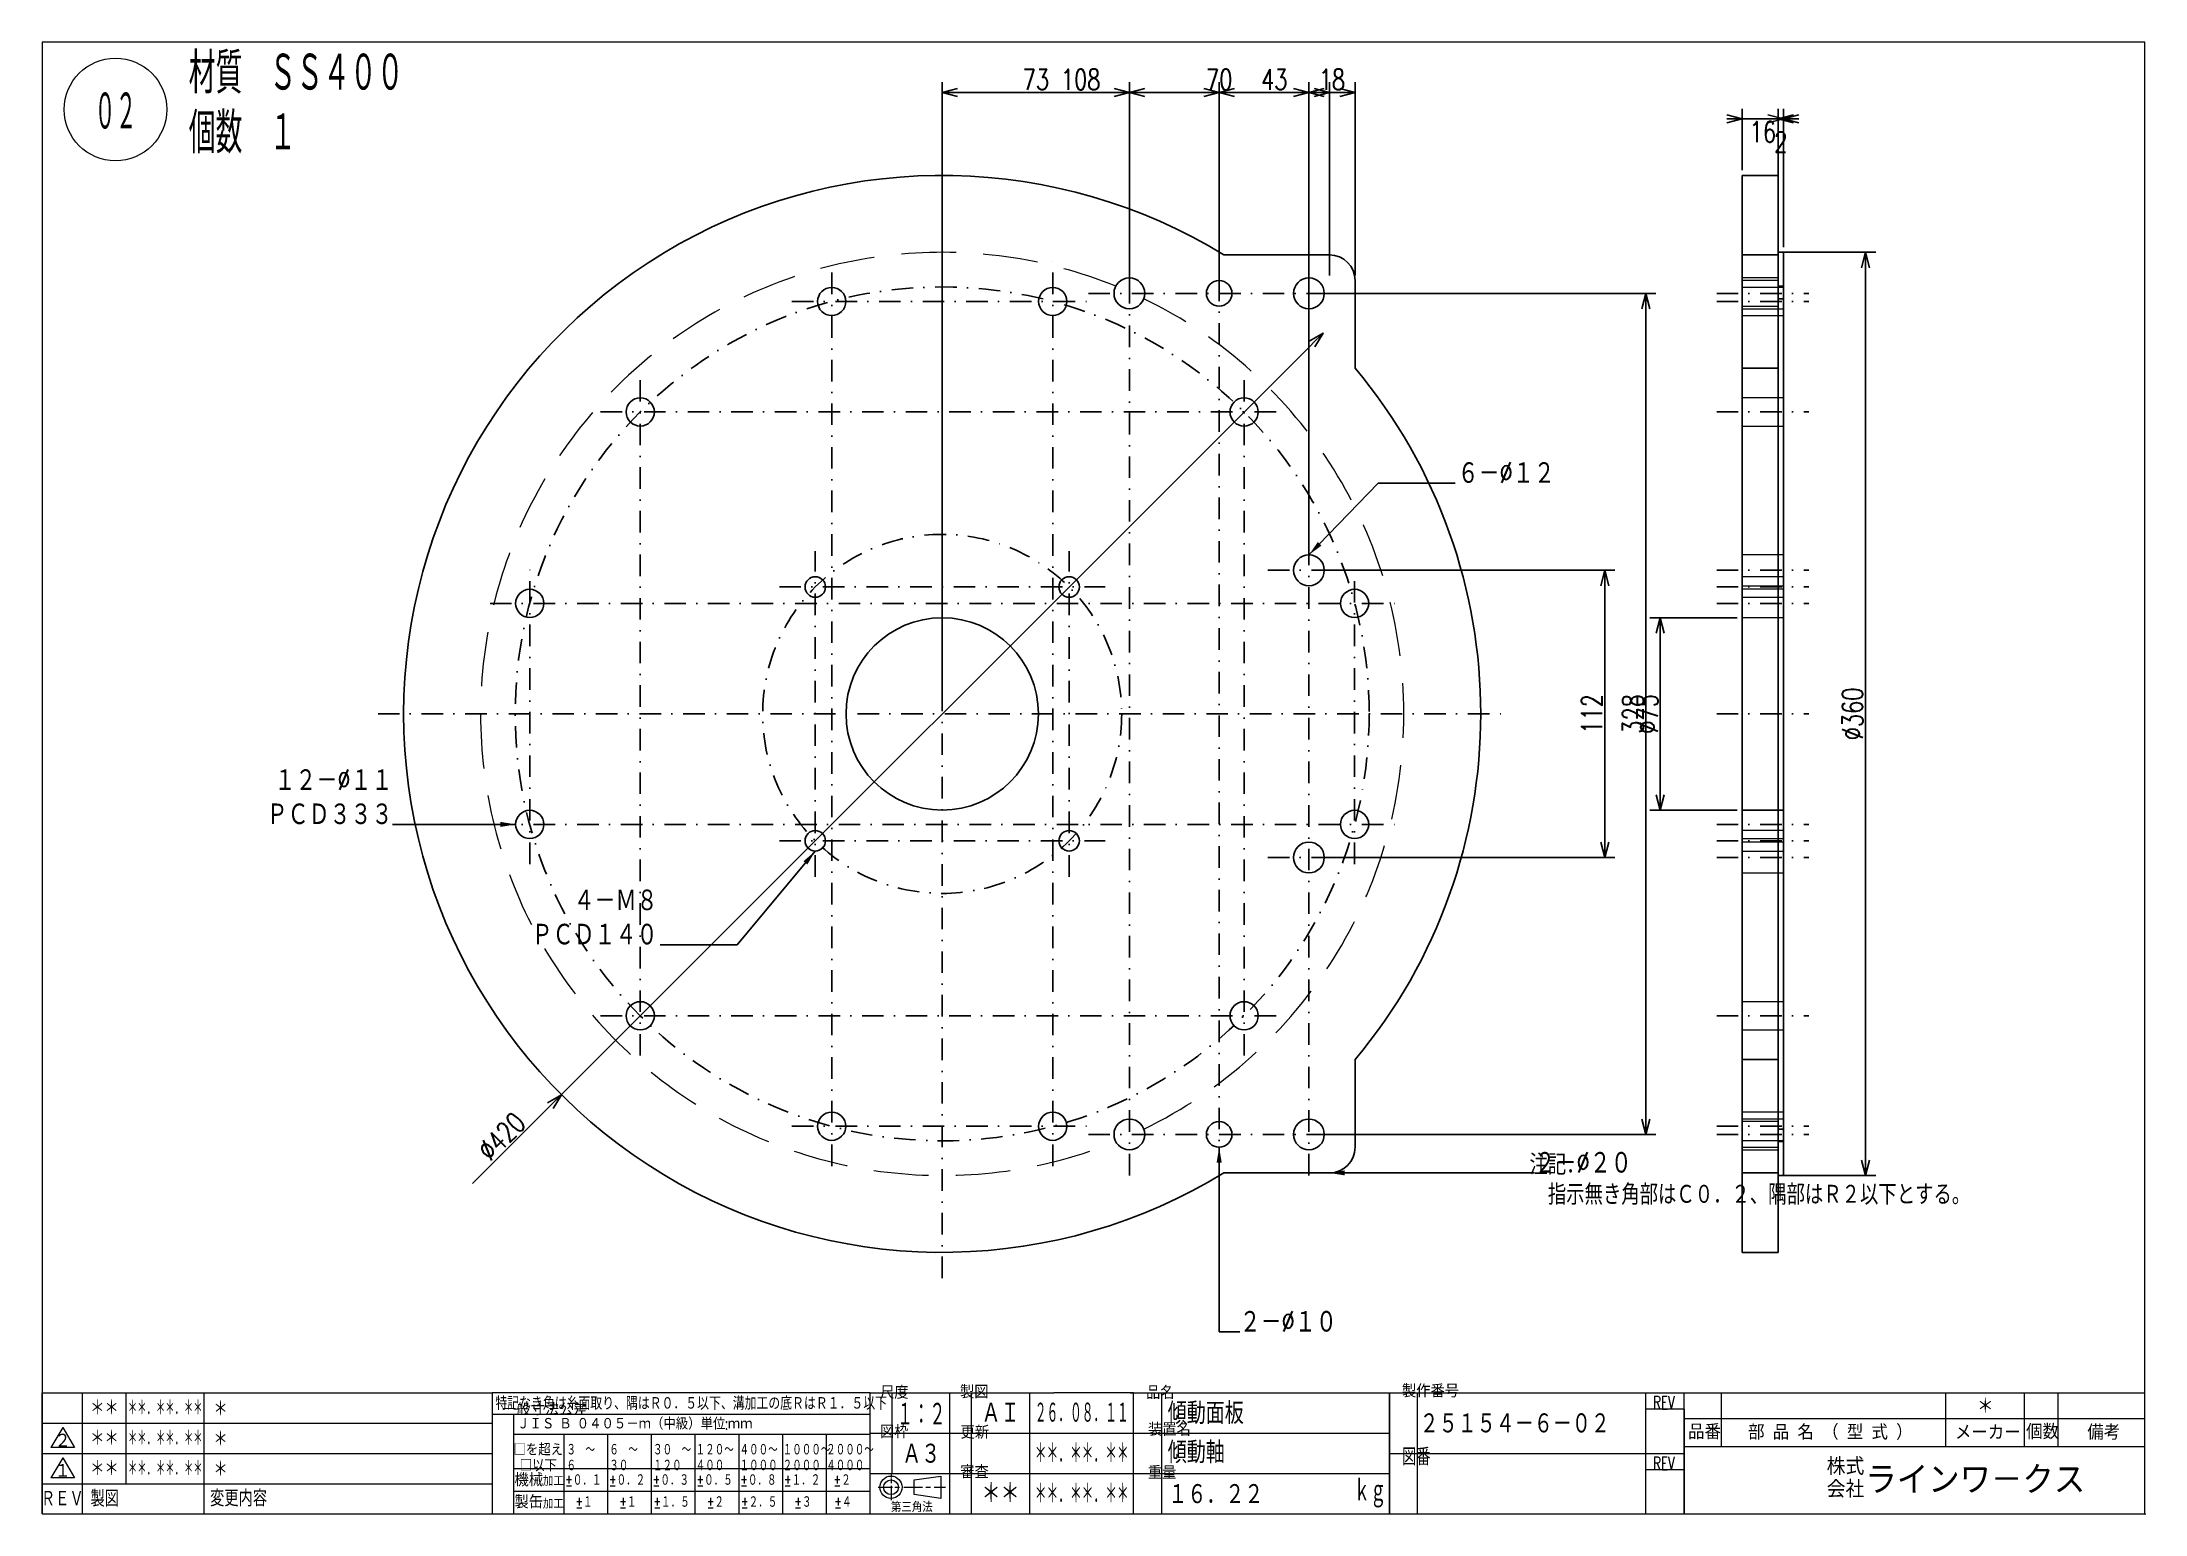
# Model space of a CAD drawing. Header units: millimetres. Extents: x 5 to 415, y 5 to 292.
import ezdxf

# ---------------------------------------------------------------- set-up
doc = ezdxf.new("R2010")
doc.units = ezdxf.units.MM
doc.header["$LTSCALE"] = 8.4
doc.linetypes.add('DASHDOT', pattern=[1, 0.5, -0.25, 0, -0.25])
doc.linetypes.add('HIDDEN', pattern=[1.905, 1.27, -0.635])
for name, color, linetype in [('1', 7, 'CONTINUOUS'), ('2', 7, 'CONTINUOUS'), ('254', 7, 'CONTINUOUS')]:
    doc.layers.add(name, color=color, linetype=linetype)
doc.styles.add('GMM001', font='txt.shx', dxfattribs={"bigfont": 'bigfont.shx'})
doc.styles.add('GMM003', font='txt.shx', dxfattribs={"width": 0.91125, "bigfont": 'bigfont.shx'})
doc.styles.add('GMM004', font='txt.shx', dxfattribs={"width": 0.666667, "bigfont": 'bigfont.shx'})
doc.styles.add('GMM007', font='txt.shx', dxfattribs={"width": 0.625, "bigfont": 'bigfont.shx'})
doc.styles.add('GMM008', font='txt.shx', dxfattribs={"width": 0.8, "bigfont": 'bigfont.shx'})
doc.styles.add('GMM009', font='txt.shx', dxfattribs={"width": 0.493827, "bigfont": 'bigfont.shx'})
doc.styles.add('GMM010', font='txt.shx', dxfattribs={"width": 0.7, "bigfont": 'bigfont.shx'})
doc.styles.add('GMM011', font='txt.shx', dxfattribs={"width": 0.95, "bigfont": 'bigfont.shx'})
doc.styles.add('GMM012', font='txt.shx', dxfattribs={"width": 1.066667, "bigfont": 'bigfont.shx'})
doc.styles.add('GMM014', font='txt.shx', dxfattribs={"width": 0.827273, "bigfont": 'bigfont.shx'})
doc.styles.add('GMM015', font='txt.shx', dxfattribs={"width": 0.411523, "bigfont": 'bigfont.shx'})
doc.styles.add('STANDARD1', font='TXT', dxfattribs={"bigfont": 'BIGFONT'})
doc.styles.add('VF001', font='txt.shx', dxfattribs={"width": 0.548697})
doc.styles.add('VF002', font='txt.shx', dxfattribs={"width": 0.428571})
doc.styles.add('VF003', font='txt.shx', dxfattribs={"width": 0.75})
doc.dimstyles.new('GEN001', dxfattribs={"dimtxt": 4, "dimasz": 3, "dimexe": 2, "dimexo": 1, "dimgap": 0.5, "dimtad": 3, "dimlfac": 2, "dimdsep": 46, "dimtxsty": 'VF003', "dimblk1": 'OPEN30', "dimblk2": 'OPEN30', "dimsah": 1, "dimcen": 1, "dimclrd": 3, "dimclre": 3, "dimclrt": 7, "dimazin": 3, "dimtfac": 1, "dimtmove": 0, "dimatfit": 3})
doc.dimstyles.new('GEN002', dxfattribs={"dimtxt": 4, "dimasz": 3, "dimexe": 2, "dimexo": 1, "dimgap": 0.5, "dimtad": 3, "dimlfac": 2, "dimdsep": 46, "dimtxsty": 'VF003', "dimblk1": 'OPEN30', "dimblk2": 'OPEN30', "dimsah": 1, "dimcen": 1, "dimclrd": 3, "dimclre": 3, "dimclrt": 7, "dimazin": 3, "dimtfac": 1, "dimtmove": 0, "dimatfit": 3})
doc.dimstyles.new('GEN003', dxfattribs={"dimtxt": 4, "dimasz": 3, "dimexe": 2, "dimexo": 1, "dimgap": 0.5, "dimtad": 3, "dimlfac": 2, "dimdsep": 46, "dimtxsty": 'VF003', "dimblk1": 'OPEN30', "dimblk2": 'OPEN30', "dimsah": 1, "dimcen": 1, "dimclrd": 3, "dimclre": 3, "dimclrt": 7, "dimazin": 3, "dimtfac": 1, "dimtmove": 0, "dimatfit": 3})
doc.dimstyles.new('GEN004', dxfattribs={"dimtxt": 4, "dimasz": 3, "dimexe": 2, "dimexo": 1, "dimgap": 0.5, "dimtad": 3, "dimlfac": 2, "dimdsep": 46, "dimtxsty": 'VF003', "dimblk1": 'OPEN30', "dimblk2": 'OPEN30', "dimsah": 1, "dimcen": 1, "dimclrd": 3, "dimclre": 3, "dimclrt": 7, "dimazin": 3, "dimtfac": 1, "dimtmove": 0, "dimatfit": 3})
doc.dimstyles.new('GEN005', dxfattribs={"dimtxt": 4, "dimasz": 3, "dimexe": 2, "dimexo": 1, "dimgap": 0.5, "dimtad": 3, "dimlfac": 2, "dimdsep": 46, "dimtxsty": 'VF003', "dimblk1": 'OPEN30', "dimblk2": 'OPEN30', "dimsah": 1, "dimcen": 1, "dimclrd": 3, "dimclre": 3, "dimclrt": 7, "dimazin": 3, "dimtfac": 1, "dimtmove": 0, "dimatfit": 3})
doc.dimstyles.new('GEN006', dxfattribs={"dimtxt": 4, "dimasz": 3, "dimexe": 2, "dimexo": 1, "dimgap": 0.5, "dimtad": 3, "dimlfac": 2, "dimdsep": 46, "dimtxsty": 'VF003', "dimblk1": 'OPEN30', "dimblk2": 'OPEN30', "dimsah": 1, "dimcen": 1, "dimclrd": 3, "dimclre": 3, "dimclrt": 7, "dimazin": 3, "dimtfac": 1, "dimtmove": 0, "dimatfit": 3})
doc.dimstyles.new('GEN007', dxfattribs={"dimtxt": 4, "dimasz": 3, "dimexe": 2, "dimexo": 1, "dimgap": 0.5, "dimtad": 3, "dimlfac": 2, "dimdsep": 46, "dimtxsty": 'VF003', "dimblk1": 'OPEN30', "dimblk2": 'OPEN30', "dimsah": 1, "dimcen": 1, "dimclrd": 3, "dimclre": 3, "dimclrt": 7, "dimazin": 3, "dimtfac": 1, "dimtmove": 0, "dimatfit": 3})
doc.dimstyles.new('GEN008', dxfattribs={"dimtxt": 4, "dimasz": 3, "dimexe": 2, "dimexo": 1, "dimgap": 0.5, "dimtad": 3, "dimlfac": 2, "dimdsep": 46, "dimtxsty": 'VF003', "dimblk1": 'OPEN30', "dimblk2": 'OPEN30', "dimsah": 1, "dimcen": 1, "dimclrd": 3, "dimclre": 3, "dimclrt": 7, "dimazin": 3, "dimtfac": 1, "dimtmove": 0, "dimatfit": 3})
doc.dimstyles.new('GEN009', dxfattribs={"dimtxt": 4, "dimasz": 3, "dimexe": 2, "dimexo": 1, "dimgap": 0.5, "dimtad": 3, "dimlfac": 2, "dimdsep": 46, "dimtxsty": 'VF003', "dimblk1": 'OPEN30', "dimblk2": 'OPEN30', "dimsah": 1, "dimcen": 1, "dimclrd": 3, "dimclre": 3, "dimclrt": 7, "dimazin": 3, "dimtfac": 1, "dimtmove": 0, "dimatfit": 3})
doc.dimstyles.new('GEN010', dxfattribs={"dimtxt": 4, "dimasz": 3, "dimexe": 2, "dimexo": 1, "dimgap": 0.5, "dimtad": 3, "dimlfac": 2, "dimdsep": 46, "dimtxsty": 'VF003', "dimblk1": 'OPEN30', "dimblk2": 'OPEN30', "dimsah": 1, "dimcen": 1, "dimclrd": 3, "dimclre": 3, "dimclrt": 7, "dimazin": 3, "dimtfac": 1, "dimtmove": 0, "dimatfit": 3})
doc.dimstyles.new('GEN011', dxfattribs={"dimtxt": 4, "dimasz": 3, "dimexe": 2, "dimexo": 1, "dimgap": 0.5, "dimtad": 3, "dimlfac": 2, "dimdsep": 46, "dimtxsty": 'VF003', "dimblk1": 'OPEN30', "dimblk2": 'OPEN30', "dimsah": 1, "dimcen": 1, "dimclrd": 3, "dimclre": 3, "dimclrt": 7, "dimazin": 3, "dimtfac": 1, "dimtmove": 0, "dimatfit": 3})
doc.dimstyles.new('GEN012', dxfattribs={"dimtxt": 4, "dimasz": 3, "dimexe": 2, "dimexo": 1, "dimgap": 0.5, "dimtad": 3, "dimlfac": 2, "dimdsep": 46, "dimtxsty": 'VF003', "dimblk1": 'OPEN30', "dimblk2": 'OPEN30', "dimsah": 1, "dimcen": 1, "dimclrd": 3, "dimclre": 3, "dimclrt": 7, "dimazin": 3, "dimtfac": 1, "dimtmove": 0, "dimatfit": 3})
doc.dimstyles.new('GENLDR', dxfattribs={"dimtxt": 4, "dimasz": 3, "dimexe": 2, "dimexo": 1, "dimgap": 0.5, "dimtad": 3, "dimlfac": 2, "dimdsep": 46, "dimtxsty": 'VF003', "dimblk1": 'OPEN30', "dimblk2": 'OPEN30', "dimsah": 1, "dimcen": 1, "dimclrd": 3, "dimclre": 3, "dimclrt": 7, "dimazin": 3, "dimtfac": 1, "dimtmove": 0, "dimatfit": 3})

# ---------------------------------------------------------------- blocks, each defined once
blk = doc.blocks.new('BLOCK004')
at = {"layer": '2', "color": 7, "linetype": 'CONTINUOUS', "lineweight": 20}
for p, q in [((170.52, 12.75), (170.52, 12.12)), ((168.04, 10.2), (170.8, 10.2)), ((170.52, 11.88), (170.52, 10.97)), ((170.52, 10.45), (170.52, 7.67)), ((171.25, 10.2), (172.2, 10.2)), ((172.99, 10.2), (176.68, 10.2)), ((177.3, 10.2), (178.25, 10.2)), ((178.92, 10.2), (181.17, 10.2))]:
    blk.add_line(p, q, dxfattribs=at)
blk.add_lwpolyline([(175.06, 11.63), (180.26, 12.38), (180.26, 8.02), (175.06, 8.76)], close=True, dxfattribs=at)
for radius in [2.18, 1.44]:
    blk.add_circle((170.52, 10.2), radius, dxfattribs=at)
blk = doc.blocks.new('BLOCK005')
at = {"layer": '2', "color": 3, "linetype": 'CONTINUOUS', "lineweight": 9}
for p, q in [((92.76, 24.47), (166.44, 24.47)), ((96.97, 20.55), (166.44, 20.55)), ((106.7, 20.55), (106.7, 5)), ((115.24, 20.55), (115.24, 5)), ((123.77, 20.55), (123.77, 5)), ((132.3, 20.55), (132.3, 5)), ((140.84, 20.55), (140.84, 5)), ((149.37, 20.55), (149.37, 5)), ((157.9, 20.55), (157.9, 5)), ((96.97, 13.85), (106.7, 13.85)), ((106.7, 13.85), (115.24, 13.85)), ((115.24, 13.85), (123.77, 13.85)), ((123.77, 13.85), (132.3, 13.85)), ((132.3, 13.85), (140.84, 13.85)), ((140.84, 13.85), (149.37, 13.85)), ((149.37, 13.85), (157.9, 13.85)), ((157.9, 13.85), (166.44, 13.85)), ((96.97, 9.42), (106.7, 9.42)), ((106.7, 9.42), (115.24, 9.42)), ((115.24, 9.42), (123.77, 9.42)), ((123.77, 9.42), (132.3, 9.42)), ((132.3, 9.42), (140.84, 9.42)), ((140.84, 9.42), (149.37, 9.42)), ((149.37, 9.42), (157.9, 9.42)), ((157.9, 9.42), (166.44, 9.42))]:
    blk.add_line(p, q, dxfattribs=at)
at = {"layer": '2', "color": 1, "linetype": 'CONTINUOUS', "lineweight": 15}
blk.add_lwpolyline([(92.76, 5), (166.44, 5), (166.44, 28.59), (92.76, 28.59)], close=True, dxfattribs=at)
at = {"layer": '254', "color": 3, "linetype": 'CONTINUOUS', "lineweight": 9}
blk.add_line((96.97, 5), (96.97, 24.47), dxfattribs=at)
at = {"layer": '254', "color": 3, "lineweight": 9, "style": 'STANDARD1', "width": 1.0935}
blk.add_text('一般寸法公差', height=2.311, dxfattribs=at).set_placement((94.7, 24.26))
at = {"layer": '254', "color": 3, "lineweight": 9, "insert": (93.39, 26.56), "char_height": 2.5425, "attachment_point": 4, "line_spacing_factor": 0.8, "style": 'GMM014'}
blk.add_mtext('\\T1.000000;特記なき角は糸面取り、隅はＲ０．５以下、溝加工の底ＲはＲ１．５以下', dxfattribs=at)
at = {"layer": '254', "color": 7, "lineweight": 20, "line_spacing_factor": 0.8}
for s, insert, char_height, attachment_point, style in [('\\W0.950000;\\T1.000000;ＪＩＳ\\W0.475000;\\T1.000000; \\W0.950000;\\T1.000000;Ｂ\\W0.475000;\\T1.000000; \\W0.950000;\\T1.000000;０４０５－ｍ（中級）単位\\W0.475000;\\T1.000000;:\\W0.950000;\\T1.000000;ｍｍ', (97.62, 22.59), 2.31134, 4, 'GMM011'), ('{\\T1.000000;□を超え}\\P{\\T1.000000;□以下}', (101.75, 18.7), 2.3113, 2, 'GMM011'), ('{\\T1.000000;３\u3000～}\\P{\\T1.000000;６}', (107.24, 18.7), 2.3113, 1, 'GMM010'), ('{\\T1.000000;６\u3000～}\\P{\\T1.000000;３０}', (115.59, 18.7), 2.3113, 1, 'GMM010'), ('{\\T1.000000;３０\u3000～}\\P{\\T1.000000;１２０}', (124.12, 18.7), 2.3113, 1, 'GMM010'), ('{\\T1.000000;１２０～}\\P{\\T1.000000;４００}', (132.43, 18.7), 2.3113, 1, 'GMM010'), ('{\\T1.000000;４００～}\\P{\\T1.000000;１０００}', (140.98, 18.7), 2.3113, 1, 'GMM010'), ('{\\T1.000000;１０００～}\\P{\\T1.000000;２０００}', (149.4, 18.7), 2.3113, 1, 'GMM010'), ('{\\T1.000000;２０００～}\\P{\\T1.000000;４０００}', (157.88, 18.7), 2.3113, 1, 'GMM010'), ('\\T1.000000;機械', (99.9, 11.63), 2.5425, 5, 'GMM001'), ('\\T1.000000;加工', (104.68, 11.34), 1.7335, 5, 'GMM012'), ('%%p\\T1.000000;０．１', (110.51, 11.63), 2.3113, 5, 'GMM010'), ('%%p\\T1.000000;０．２', (119.05, 11.63), 2.3113, 5, 'GMM010'), ('%%p\\T1.000000;０．３', (127.58, 11.63), 2.3113, 5, 'GMM010'), ('%%p\\T1.000000;０．５', (136.11, 11.63), 2.3113, 5, 'GMM010'), ('%%p\\T1.000000;０．８', (144.65, 11.63), 2.3113, 5, 'GMM010'), ('%%p\\T1.000000;１．２', (153.18, 11.63), 2.3113, 5, 'GMM010'), ('%%p\\T1.000000;２', (160.98, 11.63), 2.3113, 5, 'GMM010'), ('\\T1.000000;製缶', (99.9, 7.34), 2.5425, 5, 'GMM001'), ('%%p\\T1.000000;１', (110.66, 7.34), 2.3113, 5, 'GMM010'), ('%%p\\T1.000000;１', (119.2, 7.34), 2.3113, 5, 'GMM010'), ('%%p\\T1.000000;１．５', (127.73, 7.34), 2.3113, 5, 'GMM010'), ('%%p\\T1.000000;２', (136.26, 7.34), 2.3113, 5, 'GMM010'), ('%%p\\T1.000000;２．５', (144.8, 7.34), 2.3113, 5, 'GMM010'), ('%%p\\T1.000000;３', (153.33, 7.34), 2.3113, 5, 'GMM010'), ('%%p\\T1.000000;４', (161.13, 7.34), 2.3113, 5, 'GMM010'), ('\\T1.000000;加工', (104.68, 6.91), 1.7335, 5, 'GMM012')]:
    blk.add_mtext(s, dxfattribs=dict(at, insert=insert, char_height=char_height, attachment_point=attachment_point, style=style))
blk = doc.blocks.new('BLOCK006')
at = {"layer": '254', "color": 1, "linetype": 'CONTINUOUS', "lineweight": 15}
for p, q in [((9.02, 15.97), (6.7, 12.03)), ((9.02, 15.97), (11.33, 12.03)), ((11.33, 12.03), (6.7, 12.03))]:
    blk.add_line(p, q, dxfattribs=at)
at = {"layer": '254', "color": 7, "lineweight": 20, "insert": (9.02, 13.39), "char_height": 2.8434, "attachment_point": 5, "line_spacing_factor": 0.8, "style": 'GMM001'}
blk.add_mtext('\\T1.000000;１', dxfattribs=at)
blk = doc.blocks.new('BLOCK007')
at = {"layer": '254', "color": 1, "linetype": 'CONTINUOUS', "lineweight": 15}
for p, q in [((9.02, 21.86), (6.7, 17.93)), ((9.02, 21.86), (11.33, 17.93)), ((11.33, 17.93), (6.7, 17.93))]:
    blk.add_line(p, q, dxfattribs=at)
at = {"layer": '254', "color": 7, "lineweight": 20, "insert": (9.02, 19.29), "char_height": 2.8434, "attachment_point": 5, "line_spacing_factor": 0.8, "style": 'GMM001'}
blk.add_mtext('\\T1.000000;２', dxfattribs=at)
blk = doc.blocks.new('_OPEN30')
at = {"color": 0, "linetype": 'BYBLOCK'}
blk.add_line((0, 0), (-1, 0), dxfattribs=at)
blk.add_lwpolyline([(-1, 0.26), (0, 0), (-1, -0.26)], dxfattribs=at)
blk = doc.blocks.new('*D1')
at = {"color": 3}
for q in [(252.62, 233.12), (88.93, 69.43)]:
    blk.add_line((104.13, 84.63), q, dxfattribs=at)
at = {"layer": 'Defpoints'}
for p in [(180.5, 161), (106.25, 86.75)]:
    blk.add_point(p, dxfattribs=at)
at = {"layer": '1', "color": 3, "xscale": 3, "yscale": 3, "rotation": 45}
for p in [(254.75, 235.25), (106.25, 86.75)]:
    blk.add_blockref('_OPEN30', p, dxfattribs=at)
at = {"layer": '1', "color": 7, "insert": (94.59, 78.62), "char_height": 4, "attachment_point": 5, "rotation": 45, "style": 'VF003'}
blk.add_mtext('%%c420', dxfattribs=at)
blk = doc.blocks.new('*D2')
at = {"color": 3}
for p, q in [((344.5, 251), (362.5, 251)), ((360.5, 74), (360.5, 248)), ((344.5, 71), (362.5, 71))]:
    blk.add_line(p, q, dxfattribs=at)
at = {"layer": 'Defpoints'}
for p in [(343.5, 251), (343.5, 71), (360.5, 71)]:
    blk.add_point(p, dxfattribs=at)
at = {"layer": '1', "color": 3, "xscale": 3, "yscale": 3}
for p, rotation in [((360.5, 251), 90), ((360.5, 71), 270)]:
    blk.add_blockref('_OPEN30', p, dxfattribs=dict(at, rotation=rotation))
at = {"layer": '1', "color": 7, "insert": (358, 161), "char_height": 4, "attachment_point": 5, "rotation": 90, "style": 'VF003'}
blk.add_mtext('%%c360', dxfattribs=at)
blk = doc.blocks.new('*D3')
at = {"color": 3}
for p, q in [((335.5, 179.75), (318.5, 179.75)), ((320.5, 145.25), (320.5, 176.75)), ((335.5, 142.25), (318.5, 142.25))]:
    blk.add_line(p, q, dxfattribs=at)
at = {"layer": 'Defpoints'}
for p in [(336.5, 179.75), (320.5, 142.25), (336.5, 142.25)]:
    blk.add_point(p, dxfattribs=at)
at = {"layer": '1', "color": 3, "xscale": 3, "yscale": 3}
for p, rotation in [((320.5, 179.75), 90), ((320.5, 142.25), 270)]:
    blk.add_blockref('_OPEN30', p, dxfattribs=dict(at, rotation=rotation))
at = {"layer": '1', "color": 7, "insert": (318, 161), "char_height": 4, "attachment_point": 5, "rotation": 90, "style": 'VF003'}
blk.add_mtext('%%c75', dxfattribs=at)
blk = doc.blocks.new('*D4')
at = {"color": 3}
for p, q in [((253, 189), (311.67, 189)), ((309.67, 136), (309.67, 186)), ((253, 133), (311.67, 133))]:
    blk.add_line(p, q, dxfattribs=at)
at = {"layer": 'Defpoints'}
for p in [(252, 189), (252, 133), (309.67, 133)]:
    blk.add_point(p, dxfattribs=at)
at = {"layer": '1', "color": 3, "xscale": 3, "yscale": 3}
for p, rotation in [((309.67, 189), 90), ((309.67, 133), 270)]:
    blk.add_blockref('_OPEN30', p, dxfattribs=dict(at, rotation=rotation))
at = {"layer": '1', "color": 7, "insert": (307.17, 161), "char_height": 4, "attachment_point": 5, "rotation": 90, "style": 'VF003'}
blk.add_mtext('112', dxfattribs=at)
blk = doc.blocks.new('*D5')
at = {"color": 3}
for p, q in [((253, 243), (319.67, 243)), ((317.67, 82), (317.67, 240)), ((253, 79), (319.67, 79))]:
    blk.add_line(p, q, dxfattribs=at)
at = {"layer": 'Defpoints'}
for p in [(252, 243), (252, 79), (317.67, 79)]:
    blk.add_point(p, dxfattribs=at)
at = {"layer": '1', "color": 3, "xscale": 3, "yscale": 3}
for p, rotation in [((317.67, 243), 90), ((317.67, 79), 270)]:
    blk.add_blockref('_OPEN30', p, dxfattribs=dict(at, rotation=rotation))
at = {"layer": '1', "color": 7, "insert": (315.17, 161), "char_height": 4, "attachment_point": 5, "rotation": 90, "style": 'VF003'}
blk.add_mtext('328', dxfattribs=at)
blk = doc.blocks.new('*D6')
at = {"color": 3}
for p, q in [((336.5, 267), (336.5, 279)), ((344.5, 252), (344.5, 279)), ((347.5, 277), (333.5, 277))]:
    blk.add_line(p, q, dxfattribs=at)
at = {"layer": 'Defpoints'}
for p in [(344.5, 277), (336.5, 266), (344.5, 251)]:
    blk.add_point(p, dxfattribs=at)
at = {"layer": '1', "color": 3, "xscale": 3, "yscale": 3}
blk.add_blockref('_OPEN30', (336.5, 277), dxfattribs=at)
at = {"layer": '1', "color": 3, "xscale": 3, "yscale": 3, "rotation": 180}
blk.add_blockref('_OPEN30', (344.5, 277), dxfattribs=at)
at = {"layer": '1', "color": 7, "insert": (340.5, 274.5), "char_height": 4, "attachment_point": 5, "style": 'VF003'}
blk.add_mtext('16', dxfattribs=at)
blk = doc.blocks.new('*D7')
at = {"color": 3}
for p, q in [((343.5, 252), (343.5, 279)), ((344.5, 252), (344.5, 279)), ((344.5, 277), (343.5, 277))]:
    blk.add_line(p, q, dxfattribs=at)
at = {"layer": 'Defpoints'}
for p in [(344.5, 277), (343.5, 251), (344.5, 251)]:
    blk.add_point(p, dxfattribs=at)
at = {"layer": '1', "color": 3, "xscale": 3, "yscale": 3}
blk.add_blockref('_OPEN30', (344.5, 277), dxfattribs=at)
at = {"layer": '1', "color": 3, "xscale": 3, "yscale": 3, "rotation": 180}
blk.add_blockref('_OPEN30', (343.5, 277), dxfattribs=at)
at = {"layer": '1', "color": 7, "insert": (344, 272.5), "char_height": 4, "attachment_point": 5, "style": 'VF003'}
blk.add_mtext('2', dxfattribs=at)
blk = doc.blocks.new('*D8')
at = {"color": 3}
for p, q in [((180.5, 162), (180.5, 284.19)), ((217, 244), (217, 284.19)), ((183.5, 282.19), (214, 282.19))]:
    blk.add_line(p, q, dxfattribs=at)
at = {"layer": 'Defpoints'}
for p in [(180.5, 282.19), (217, 243), (180.5, 161)]:
    blk.add_point(p, dxfattribs=at)
at = {"layer": '1', "color": 3, "xscale": 3, "yscale": 3, "rotation": 180}
blk.add_blockref('_OPEN30', (180.5, 282.19), dxfattribs=at)
at = {"layer": '1', "color": 3, "xscale": 3, "yscale": 3}
blk.add_blockref('_OPEN30', (217, 282.19), dxfattribs=at)
at = {"layer": '1', "color": 7, "insert": (198.75, 284.69), "char_height": 4, "attachment_point": 5, "style": 'VF003'}
blk.add_mtext('73', dxfattribs=at)
blk = doc.blocks.new('*D9')
at = {"color": 3}
for p, q in [((217, 244), (217, 284.19)), ((252, 190), (252, 284.19)), ((220, 282.19), (249, 282.19))]:
    blk.add_line(p, q, dxfattribs=at)
at = {"layer": 'Defpoints'}
for p in [(217, 282.19), (217, 243), (252, 189)]:
    blk.add_point(p, dxfattribs=at)
at = {"layer": '1', "color": 3, "xscale": 3, "yscale": 3, "rotation": 180}
blk.add_blockref('_OPEN30', (217, 282.19), dxfattribs=at)
at = {"layer": '1', "color": 3, "xscale": 3, "yscale": 3}
blk.add_blockref('_OPEN30', (252, 282.19), dxfattribs=at)
at = {"layer": '1', "color": 7, "insert": (234.5, 284.69), "char_height": 4, "attachment_point": 5, "style": 'VF003'}
blk.add_mtext('70', dxfattribs=at)
blk = doc.blocks.new('*D10')
at = {"color": 3}
for p, q in [((252, 190), (252, 284.19)), ((261, 246.5), (261, 284.19)), ((255, 282.19), (258, 282.19))]:
    blk.add_line(p, q, dxfattribs=at)
at = {"layer": 'Defpoints'}
for p in [(252, 282.19), (261, 245.5), (252, 189)]:
    blk.add_point(p, dxfattribs=at)
at = {"layer": '1', "color": 3, "xscale": 3, "yscale": 3, "rotation": 180}
blk.add_blockref('_OPEN30', (252, 282.19), dxfattribs=at)
at = {"layer": '1', "color": 3, "xscale": 3, "yscale": 3}
blk.add_blockref('_OPEN30', (261, 282.19), dxfattribs=at)
at = {"layer": '1', "color": 7, "insert": (256.5, 284.69), "char_height": 4, "attachment_point": 5, "style": 'VF003'}
blk.add_mtext('18', dxfattribs=at)
blk = doc.blocks.new('*D11')
at = {"color": 3}
for p, q in [((180.5, 162), (180.5, 284.19)), ((234.5, 244), (234.5, 284.19)), ((183.5, 282.19), (231.5, 282.19))]:
    blk.add_line(p, q, dxfattribs=at)
at = {"layer": 'Defpoints'}
for p in [(180.5, 282.19), (234.5, 243), (180.5, 161)]:
    blk.add_point(p, dxfattribs=at)
at = {"layer": '1', "color": 3, "xscale": 3, "yscale": 3, "rotation": 180}
blk.add_blockref('_OPEN30', (180.5, 282.19), dxfattribs=at)
at = {"layer": '1', "color": 3, "xscale": 3, "yscale": 3}
blk.add_blockref('_OPEN30', (234.5, 282.19), dxfattribs=at)
at = {"layer": '1', "color": 7, "insert": (207.5, 284.69), "char_height": 4, "attachment_point": 5, "style": 'VF003'}
blk.add_mtext('108', dxfattribs=at)
blk = doc.blocks.new('*D12')
at = {"color": 3}
for p, q in [((234.5, 244), (234.5, 284.19)), ((256, 246.5), (256, 284.19)), ((237.5, 282.19), (253, 282.19))]:
    blk.add_line(p, q, dxfattribs=at)
at = {"layer": 'Defpoints'}
for p in [(234.5, 282.19), (234.5, 243), (256, 245.5)]:
    blk.add_point(p, dxfattribs=at)
at = {"layer": '1', "color": 3, "xscale": 3, "yscale": 3, "rotation": 180}
blk.add_blockref('_OPEN30', (234.5, 282.19), dxfattribs=at)
at = {"layer": '1', "color": 3, "xscale": 3, "yscale": 3}
blk.add_blockref('_OPEN30', (256, 282.19), dxfattribs=at)
at = {"layer": '1', "color": 7, "insert": (245.25, 284.69), "char_height": 4, "attachment_point": 5, "style": 'VF003'}
blk.add_mtext('43', dxfattribs=at)

msp = doc.modelspace()

# ---------------------------------------------------------------- linework, layer by layer
at = {"color": 3, "linetype": 'DASHDOT'}
for p, q in [((180.5, 51), (180.5, 271)), ((217, 71), (217, 251)), ((234.5, 71.5), (234.5, 250.5)), ((252, 71), (252, 251)), ((158.953, 72.837), (158.953, 249.163)), ((202.047, 72.837), (202.047, 249.163)), ((209, 243), (260, 243)), ((331.5, 243), (349.5, 243)), ((151.203, 241.413), (209.797, 241.413)), ((331.5, 241.413), (349.5, 241.413)), ((121.633, 94.383), (121.633, 227.617)), ((239.367, 94.383), (239.367, 227.617)), ((113.883, 219.867), (247.117, 219.867)), ((331.5, 219.867), (349.5, 219.867)), ((155.751, 129.251), (155.751, 192.749)), ((205.249, 129.251), (205.249, 192.749)), ((100.087, 131.703), (100.087, 190.297)), ((244, 189), (260, 189)), ((260.913, 131.703), (260.913, 190.297)), ((331.5, 189), (349.5, 189)), ((148.751, 185.749), (212.249, 185.749)), ((331.5, 185.749), (349.5, 185.749)), ((92.337, 182.547), (268.663, 182.547)), ((331.5, 182.547), (349.5, 182.547)), ((70.5, 161), (290.5, 161)), ((331.5, 161), (349.5, 161)), ((92.337, 139.453), (268.663, 139.453)), ((331.5, 139.453), (349.5, 139.453)), ((148.751, 136.251), (212.249, 136.251)), ((331.5, 136.251), (349.5, 136.251)), ((244, 133), (260, 133)), ((331.5, 133), (349.5, 133)), ((113.883, 102.133), (247.117, 102.133)), ((331.5, 102.133), (349.5, 102.133)), ((151.203, 80.587), (209.797, 80.587)), ((209, 79), (260, 79)), ((331.5, 80.587), (349.5, 80.587)), ((331.5, 79), (349.5, 79))]:
    msp.add_line(p, q, dxfattribs=at)
at = {"color": 7, "linetype": 'Continuous', "lineweight": 25}
for p, q in [((343.5, 266), (336.5, 266)), ((336.5, 250.5), (336.5, 266)), ((343.5, 266), (343.5, 250.5)), ((256, 250.5), (235.4067, 250.5)), ((336.5, 250.5), (343.5, 250.5)), ((336.5, 245.5), (336.5, 250.5)), ((344.5, 251), (343.5, 251)), ((343.5, 250.5), (343.5, 245.5)), ((344.5, 251), (344.5, 244.3943)), ((261, 228.4148), (261, 245.5)), ((336.5, 228.4148), (336.5, 245.5)), ((343.5, 245.5), (343.5, 228.4148)), ((344.5, 244.3943), (343.5, 244.3943)), ((343.5, 241.9594), (344.5, 241.9594)), ((344.5, 244.3943), (344.5, 243)), ((344.5, 243), (344.5, 241.9594)), ((344.5, 241.9594), (344.5, 80.0406)), ((336.5, 93.5852), (336.5, 228.4148)), ((336.5, 228.4148), (343.5, 228.4148)), ((343.5, 228.4148), (343.5, 93.5852)), ((261, 76.5), (261, 93.5852)), ((336.5, 93.5852), (343.5, 93.5852)), ((336.5, 76.5), (336.5, 93.5852)), ((343.5, 93.5852), (343.5, 76.5)), ((344.5, 80.0406), (343.5, 80.0406)), ((344.5, 80.0406), (344.5, 79)), ((344.5, 79), (344.5, 77.6057)), ((336.5, 71.5), (336.5, 76.5)), ((343.5, 77.6057), (344.5, 77.6057)), ((343.5, 76.5), (343.5, 71.5)), ((344.5, 77.6057), (344.5, 71)), ((235.4067, 71.5), (256, 71.5)), ((336.5, 71.5), (343.5, 71.5)), ((336.5, 56), (336.5, 71.5)), ((343.5, 71.5), (343.5, 56)), ((343.5, 71), (344.5, 71)), ((336.5, 56), (343.5, 56))]:
    msp.add_line(p, q, dxfattribs=at)
at = {"color": 7, "linetype": 'HIDDEN', "lineweight": 18}
for p, q in [((343.5, 246), (336.5, 246)), ((343.5, 245.5), (336.5, 245.5)), ((344.5, 244.1633), (336.5, 244.1633)), ((336.5, 240.5), (343.5, 240.5)), ((336.5, 240), (343.5, 240)), ((336.5, 238.6633), (344.5, 238.6633)), ((343.5, 240), (344.5, 240)), ((344.5, 222.6166), (336.5, 222.6166)), ((336.5, 217.1166), (344.5, 217.1166)), ((344.5, 192), (336.5, 192)), ((344.5, 187.7487), (336.5, 187.7487)), ((336.5, 186), (344.5, 186)), ((344.5, 185.2967), (336.5, 185.2967)), ((336.5, 183.7487), (344.5, 183.7487)), ((336.5, 179.7967), (344.5, 179.7967)), ((344.5, 179.75), (336.5, 179.75)), ((336.5, 142.25), (344.5, 142.25)), ((344.5, 142.2033), (336.5, 142.2033)), ((344.5, 138.2513), (336.5, 138.2513)), ((336.5, 136.7033), (344.5, 136.7033)), ((344.5, 136), (336.5, 136)), ((336.5, 134.2513), (344.5, 134.2513)), ((336.5, 130), (344.5, 130)), ((344.5, 104.8834), (336.5, 104.8834)), ((336.5, 99.3834), (344.5, 99.3834)), ((344.5, 83.3367), (336.5, 83.3367)), ((343.5, 82), (336.5, 82)), ((343.5, 81.5), (336.5, 81.5)), ((344.5, 82), (343.5, 82)), ((336.5, 77.8367), (344.5, 77.8367)), ((336.5, 76.5), (343.5, 76.5)), ((336.5, 76), (343.5, 76))]:
    msp.add_line(p, q, dxfattribs=at)
at = {"color": 3, "linetype": 'DASHDOT'}
for radius in [83.25, 35.0004]:
    msp.add_circle((180.5, 161), radius, dxfattribs=at)
at = {"color": 7, "linetype": 'Continuous', "lineweight": 25}
for centre, radius, start, end in [((180.5, 161), 105, 58.471587, 180), ((256, 245.5), 5, 0, 90), ((158.9533, 241.4133), 2.75, 0, 180), ((202.0467, 241.4133), 2.75, 0, 180), ((217, 243), 3, 0, 180), ((217, 243), 3, 180, 0), ((234.5, 243), 2.5, 0, 180), ((234.5, 243), 2.5, 180, 0), ((252, 243), 3, 0, 180), ((252, 243), 3, 180, 0), ((158.9533, 241.4133), 2.75, 180, 0), ((202.0467, 241.4133), 2.75, 180, 0), ((180.5, 161), 105, -39.944505, 39.944505), ((121.6334, 219.8666), 2.75, 0, 180), ((239.3666, 219.8666), 2.75, 0, 180), ((121.6334, 219.8666), 2.75, 180, 0), ((239.3666, 219.8666), 2.75, 180, 0), ((252, 189), 3, 0, 180), ((252, 189), 3, 180, 0), ((100.0867, 182.5467), 2.75, 0, 180), ((155.7513, 185.7487), 2, 0, 180), ((155.7513, 185.7487), 2, 180, 0), ((205.2487, 185.7487), 2, 0, 180), ((205.2487, 185.7487), 2, 180, 0), ((260.9133, 182.5467), 2.75, 0, 180), ((100.0867, 182.5467), 2.75, 180, 0), ((260.9133, 182.5467), 2.75, 180, 0), ((180.5, 161), 18.75, 0, 180), ((180.5, 161), 105, 180, -58.471587), ((180.5, 161), 18.75, 180, 0), ((100.0867, 139.4533), 2.75, 0, 180), ((100.0867, 139.4533), 2.75, 180, 0), ((260.9133, 139.4533), 2.75, 0, 180), ((260.9133, 139.4533), 2.75, 180, 0), ((155.7513, 136.2513), 2, 0, 180), ((155.7513, 136.2513), 2, 180, 0), ((205.2487, 136.2513), 2, 0, 180), ((205.2487, 136.2513), 2, 180, 0), ((252, 133), 3, 0, 180), ((252, 133), 3, 180, 0), ((121.6334, 102.1334), 2.75, 0, 180), ((239.3666, 102.1334), 2.75, 0, 180), ((121.6334, 102.1334), 2.75, 180, 0), ((239.3666, 102.1334), 2.75, 180, 0), ((158.9533, 80.5867), 2.75, 0, 180), ((202.0467, 80.5867), 2.75, 0, 180), ((158.9533, 80.5867), 2.75, 180, 0), ((202.0467, 80.5867), 2.75, 180, 0), ((217, 79), 3, 0, 180), ((217, 79), 3, 180, 0), ((234.5, 79), 2.5, 0, 180), ((234.5, 79), 2.5, 180, 0), ((252, 79), 3, 0, 180), ((252, 79), 3, 180, 0), ((256, 76.5), 5, -90, 0)]:
    msp.add_arc(centre, radius, start, end, dxfattribs=at)
at = {"color": 7, "linetype": 'HIDDEN', "lineweight": 18}
for start, end in [(67.911335, 180), (-64.098873, 64.098873), (180, -67.911335)]:
    msp.add_arc((180.5, 161), 90, start, end, dxfattribs=at)
at = {"layer": '1', "color": 3, "linetype": 'CONTINUOUS', "lineweight": 9}
for p, q in [((92.7599, 28.5895), (92.7599, 5)), ((166.4374, 28.5895), (202.2429, 28.5895)), ((217.8288, 28.5895), (202.2429, 28.5895)), ((267.7132, 28.5895), (267.7132, 5)), ((325.18, 25.412), (325.18, 5)), ((182.0233, 20.7263), (217.8288, 20.7263)), ((182.0233, 12.8632), (217.8288, 12.8632))]:
    msp.add_line(p, q, dxfattribs=at)
at = {"layer": '1', "color": 7, "linetype": 'CONTINUOUS', "lineweight": 20}
msp.add_lwpolyline([(5, 292), (5, 5), (415, 5), (415, 292)], close=True, dxfattribs=at)
at = {"layer": '1', "color": 3}
msp.add_point((415, 5), dxfattribs=at)
at = {"layer": '2', "color": 3, "linetype": 'CONTINUOUS', "lineweight": 9}
for p, q in [((166.4374, 20.7263), (182.0233, 20.7263)), ((166.4374, 12.8632), (182.0233, 12.8632))]:
    msp.add_line(p, q, dxfattribs=at)
at = {"layer": '254', "color": 3, "linetype": 'CONTINUOUS', "lineweight": 9}
for p, q in [((5, 28.5895), (92.7599, 28.5895)), ((5, 18.526), (5, 28.5895)), ((12.8983, 22.6921), (12.8983, 28.554)), ((21.4284, 22.6921), (21.4284, 28.554)), ((36.5931, 22.6921), (36.5931, 28.554)), ((166.4374, 20.6316), (166.4374, 28.5895)), ((170.6498, 28.5895), (170.6498, 12.8632)), ((181.9698, 20.6316), (181.9698, 28.5895)), ((186.2357, 20.6316), (186.2357, 28.5895)), ((197.6092, 20.6316), (197.6092, 28.5895)), ((217.1631, 28.5895), (325.18, 28.5895)), ((217.8288, 5), (217.8288, 28.5895)), ((223.3049, 5), (223.3049, 28.5895)), ((267.7132, 5), (267.7132, 28.5895)), ((273.1894, 16.7948), (273.1894, 28.5895)), ((317.5977, 28.5895), (317.5977, 16.7948)), ((317.5977, 25.4723), (325.18, 25.4723)), ((325.18, 23.5895), (325.18, 28.5895)), ((325.18, 28.5895), (415, 28.5895)), ((332.47, 23.5895), (332.47, 28.5895)), ((376.21, 23.5895), (376.21, 28.5895)), ((391.519, 23.5895), (391.519, 28.5895)), ((398.08, 23.5895), (398.08, 28.5895)), ((5, 22.6921), (92.7599, 22.6921)), ((12.8983, 16.7948), (12.8983, 22.6566)), ((21.4284, 16.7948), (21.4284, 22.6566)), ((36.5931, 16.7948), (36.5931, 22.6566)), ((166.4374, 12.8158), (166.4374, 20.6316)), ((181.9698, 12.8158), (181.9698, 20.6316)), ((186.2357, 12.8158), (186.2357, 20.6316)), ((197.6092, 12.8158), (197.6092, 20.6316)), ((217.8288, 20.7263), (267.7132, 20.7263)), ((325.18, 23.5895), (415, 23.5895)), ((325.18, 18.122), (325.18, 23.5895)), ((332.47, 18.122), (332.47, 23.5895)), ((376.21, 18.122), (376.21, 23.5895)), ((391.519, 18.122), (391.519, 23.5895)), ((398.08, 18.122), (398.08, 23.5895)), ((5, 11.804), (5, 18.567)), ((5, 16.7948), (92.7599, 16.7948)), ((12.8983, 10.8974), (12.8983, 16.7592)), ((21.4284, 10.8974), (21.4284, 16.7592)), ((36.5931, 10.8974), (36.5931, 16.7592)), ((267.7132, 16.7948), (325.18, 16.7948)), ((273.1894, 5), (273.1894, 16.7948)), ((317.5977, 16.7947), (317.5977, 5)), ((325.18, 5), (325.18, 18.122)), ((325.18, 18.122), (415, 18.122)), ((166.4374, 5), (166.4374, 12.8158)), ((181.9698, 5), (181.9698, 12.8158)), ((186.2357, 5), (186.2357, 12.8158)), ((197.6092, 5), (197.6092, 12.8158)), ((217.8288, 12.8632), (267.7132, 12.8632)), ((317.5977, 13.6776), (325.18, 13.6776)), ((5, 5), (5, 11.763)), ((5, 10.8974), (92.7599, 10.8974)), ((12.8983, 5), (12.8983, 10.8619)), ((36.5931, 5), (36.5931, 10.8619))]:
    msp.add_line(p, q, dxfattribs=at)
at = {"layer": '254', "color": 7, "linetype": 'CONTINUOUS', "lineweight": 20}
msp.add_line((217.8288, 5), (217.8288, 28.5895), dxfattribs=at)
at = {"layer": '254', "color": 3, "linetype": 'CONTINUOUS', "lineweight": 9}
msp.add_circle((19.3236, 278.8443), 10, dxfattribs=at)

# ---------------------------------------------------------------- block references
for name in ['BLOCK005', 'BLOCK007', 'BLOCK006', 'BLOCK004']:
    msp.add_blockref(name, (0, 0))

# ---------------------------------------------------------------- texts
for s, insert, char_height, attachment_point, style in [('\\T1.000000;材質\u3000ＳＳ４００\u3000\\P\\T1.000000;個数\u3000１', (33.595, 280.001), 7, 4, 'VF001'), ('\\T1.000000;０２', (19.324, 275.03), 7, 8, 'VF002'), ('注記．\\P\u3000指示無き角部はＣ０．２、隅部はＲ２以下とする。', (295, 75), 3.5, 1, 'VF003'), ('\\T1.000000;１：２', (176.415, 22.446), 4.2124, 8, 'VF001'), ('\\T1.000000;ＡＩ', (191.878, 22.586), 4.2124, 8, 'GMM008'), ('\\T1.000000;２６．０８．１１', (207.705, 22.586), 4.2124, 8, 'GMM009'), ('\\T1.000000;傾動面板', (224.477, 22.51), 4.2124, 7, 'GMM008'), ('\\T1.000000;２５１５４－６－０２', (273.605, 20.498), 4.2124, 7, 'GMM008'), ('\\T1.000000;＊＊．＊＊．＊＊', (207.705, 14.722), 4.2124, 8, 'GMM009'), ('\\T1.000000;傾動軸', (224.477, 14.877), 4.2124, 7, 'GMM008'), ('\\T1.000000;１６．２２', (224.593, 6.704), 4.212411, 7, 'GMM008')]:
    msp.add_mtext(s, dxfattribs=dict(insert=insert, char_height=char_height, attachment_point=attachment_point, style=style))
at = {"layer": '1', "char_height": 4, "style": 'VF003'}
for s, insert, attachment_point in [('\\A1;６－%%c１２', (281, 206), 7), ('\\A1;１２－%%c１１\\PＰＣＤ３３３', (73.3365, 139.4535), 9), ('\\A1;４－Ｍ８\\PＰＣＤ１４０', (125, 116), 9), ('\\A1;２－%%c２０', (296, 71.5), 7), ('\\A1;２－%%c１０', (238.5, 40.5), 7)]:
    msp.add_mtext(s, dxfattribs=dict(at, insert=insert, attachment_point=attachment_point))
at = {"layer": '254', "color": 3, "lineweight": 9, "style": 'STANDARD1'}
for s, p in [('尺度', (168.3809, 27.4339)), ('製図', (183.9664, 27.5322)), ('品名', (220.2356, 27.4087)), ('製作番号', (270.1493, 27.7128)), ('図枠', (168.3809, 19.7577)), ('更新', (184.0802, 19.6531)), ('装置名', (220.6375, 20.2131)), ('審査', (184.0233, 11.9162)), ('重量', (220.5928, 11.8038))]:
    msp.add_text(s, height=2.52745, dxfattribs=at).set_placement(p)
at = {"layer": '254', "color": 3, "lineweight": 9, "style": 'STANDARD1', "width": 0.75}
msp.add_text('図番', height=3.36993, dxfattribs=at).set_placement((270.1493, 14.4564))
at = {"layer": '254', "color": 7, "lineweight": 20, "line_spacing_factor": 0.8}
for s, insert, char_height, attachment_point, style in [('\\T1.000000;＊＊', (17.1633, 24.1221), 3.159308, 8, 'GMM008'), ('\\T1.000000;＊＊．＊＊．＊＊', (29.0184, 24.1221), 3.159308, 8, 'GMM015'), ('\\T1.000000;＊', (38.4134, 23.9584), 3.159308, 7, 'GMM008'), ('\\T1.000000;＊', (383.879, 24.4561), 3.2, 8, 'GMM003'), ('\\T1.000000;＊＊', (17.1633, 18.2247), 3.159308, 8, 'GMM008'), ('\\T1.000000;＊＊．＊＊．＊＊', (29.0184, 18.2247), 3.159308, 8, 'GMM015'), ('\\T1.000000;＊', (38.4134, 18.061), 3.159308, 7, 'GMM008'), ('\\T1.000000;Ａ３', (176.4153, 14.5827), 4.212411, 8, 'GMM008'), ('\\T1.000000;＊＊', (17.1633, 12.3273), 3.159308, 8, 'GMM008'), ('\\T1.000000;＊＊．＊＊．＊＊', (29.0184, 12.3273), 3.159308, 8, 'GMM015'), ('\\T1.000000;＊', (38.4134, 12.1636), 3.159308, 7, 'GMM008'), ('{\\T1.000000;株式}\\P{\\T1.000000;会社}', (352.9478, 12.0526), 3.339762, 4, 'GMM001'), ('\\T1.000000;ラインワ－クス', (360.498, 11.6314), 5.566269, 4, 'GMM001'), ('\\T1.000000;＊＊', (191.8784, 6.954), 4.212411, 8, 'GMM008'), ('\\T1.000000;＊＊．＊＊．＊＊', (207.7054, 6.8592), 4.212411, 8, 'GMM009'), ('\\T1.000000;ｋｇ', (267.0904, 6.2413), 4.622673, 9, 'GMM007')]:
    msp.add_mtext(s, dxfattribs=dict(at, insert=insert, char_height=char_height, attachment_point=attachment_point, style=style))
at = {"layer": '254', "color": 3, "lineweight": 9, "line_spacing_factor": 0.8}
for s, insert, char_height, attachment_point, style in [('\\T1.000000;REV', (319.1175, 25.4577), 2.527446, 7, 'GMM004'), ('\\T1.000000;品番', (325.919, 19.5612), 2.916, 7, 'GMM001'), ('\\T1.500000;部品名（型式）', (354.4707, 20.9138), 2.916, 5, 'GMM001'), ('\\T1.000000;メーカー', (384.3684, 20.9138), 2.916, 5, 'GMM001'), ('\\T1.000000;個数', (391.8314, 19.5612), 2.916, 7, 'GMM001'), ('\\T1.000000;備考', (406.9745, 20.9138), 2.916, 5, 'GMM001'), ('\\T1.000000;REV', (319.1175, 13.5919), 2.527446, 7, 'GMM004'), ('\\T1.000000;ＲＥＶ', (8.9491, 6.4072), 3.159308, 8, 'GMM008'), ('\\T1.000000;製図', (17.2276, 6.4072), 3.159308, 8, 'GMM008'), ('\\T1.000000;変更内容', (43.3157, 6.4647), 3.159308, 8, 'GMM008'), ('\\T1.000000;第三角法', (170.5108, 5.341), 1.849069, 7, 'GMM001')]:
    msp.add_mtext(s, dxfattribs=dict(at, insert=insert, char_height=char_height, attachment_point=attachment_point, style=style))

# ---------------------------------------------------------------- dimensions: what is measured, and where the dimension line sits
at = {"layer": '1'}
for base, p1, p2, dimstyle, picture, middle in [((180.5, 282.1909), (180.5, 161), (217, 243), 'GEN008', '*D8', (198.75, 284.6909)), ((180.5, 282.1909), (180.5, 161), (234.5, 243), 'GEN011', '*D11', (207.5, 284.6909)), ((217, 282.1909), (217, 243), (252, 189), 'GEN009', '*D9', (234.5, 284.6909)), ((234.5, 282.1909), (234.5, 243), (256, 245.5), 'GEN012', '*D12', (245.25, 284.6909)), ((252, 282.1909), (252, 189), (261, 245.5), 'GEN010', '*D10', (256.5, 284.6909)), ((344.5, 277), (344.5, 251), (336.5, 266), 'GEN006', '*D6', (340.5, 274.5)), ((344.5, 277), (344.5, 251), (343.5, 251), 'GEN007', '*D7', (344, 272.5))]:
    dim = msp.add_linear_dim(base=base, p1=p1, p2=p2, dimstyle=dimstyle, dxfattribs=at)
    dim.commit()
    dim.dimension.update_dxf_attribs({"geometry": picture, "text_midpoint": middle})
for base, p1, p2, dimstyle, picture, middle in [((360.5, 71), (343.5, 71), (343.5, 251), 'GEN002', '*D2', (358, 161)), ((320.5, 142.25), (336.5, 142.25), (336.5, 179.75), 'GEN003', '*D3', (318, 161))]:
    dim = msp.add_linear_dim(base=base, p1=p1, p2=p2, angle=90, dimstyle=dimstyle, override={"dimpost": '%%c<>'}, dxfattribs=at)
    dim.commit()
    dim.dimension.update_dxf_attribs({"geometry": picture, "text_midpoint": middle})
for base, p1, p2, dimstyle, picture, middle in [((317.6667, 79), (252, 79), (252, 243), 'GEN005', '*D5', (315.1667, 161)), ((309.6667, 133), (252, 133), (252, 189), 'GEN004', '*D4', (307.1667, 161))]:
    dim = msp.add_linear_dim(base=base, p1=p1, p2=p2, angle=90, dimstyle=dimstyle, dxfattribs=at)
    dim.commit()
    dim.dimension.update_dxf_attribs({"geometry": picture, "text_midpoint": middle})
dim = msp.add_diameter_dim_2p(p1=(254.7462, 235.2462), p2=(106.2538, 86.7538), dimstyle='GEN001', override={"dimpost": '%%c<>'}, dxfattribs=at)
dim.commit()
dim.dimension.update_dxf_attribs({"geometry": '*D1', "text_midpoint": (94.5865, 78.6221)})

# ---------------------------------------------------------------- leaders
for points in [[(252, 192), (265.5, 206), (280.5, 206)], [(97.3365, 139.4535), (77.3365, 139.4535), (73.3365, 139.4535)], [(155.7515, 134.2515), (140.5, 116), (125.5, 116)], [(234.5, 76.5), (234.5, 40.5), (238.5, 40.5)], [(256, 71.5), (292, 71.5), (296, 71.5)]]:
    msp.add_leader(points, dimstyle='GENLDR', dxfattribs=at)

doc.saveas('drawing.dxf')
